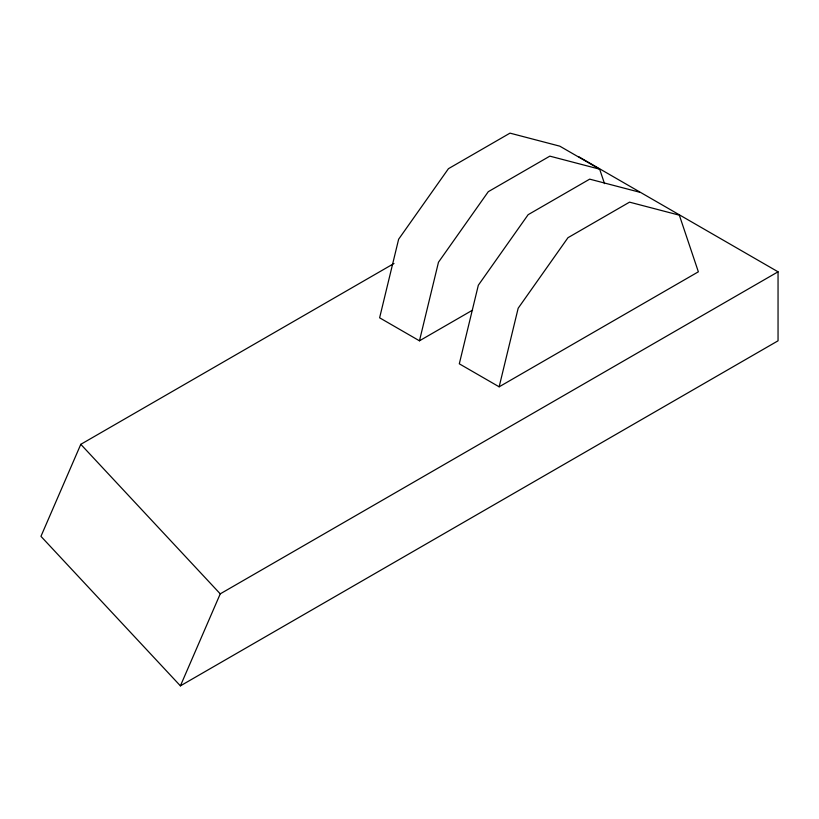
<?xml version="1.0" encoding="UTF-8"?>
<svg xmlns="http://www.w3.org/2000/svg" width="819" height="819" viewBox="0 0 819 819"><rect width="100%" height="100%" fill="white"/><g stroke="black" fill="none" stroke-linecap="round" stroke-linejoin="round"><path stroke-width="1.23" d="M599.651 169.175L559.807 146.171L510.002 133.139L448.443 168.683L398.638 239.22L379.617 317.803L419.461 340.806L438.482 262.223L488.288 191.687L549.846 156.142L599.651 169.175L604.514 183.63M499.15 386.814L518.171 308.231L567.976 237.694L629.535 202.15L679.34 215.182L698.361 271.806L499.15 386.814L459.305 363.81L478.327 285.227L528.132 214.691L589.69 179.146L639.496 192.178M394 263.493L80.794 444.328L40.95 536.343L180.405 685.861L778.05 340.806L778.05 271.806L578.838 156.787M180.405 685.861L220.25 593.847L778.05 271.806M419.461 340.806L472.583 310.135M80.794 444.328L220.25 593.847"/></g></svg>
